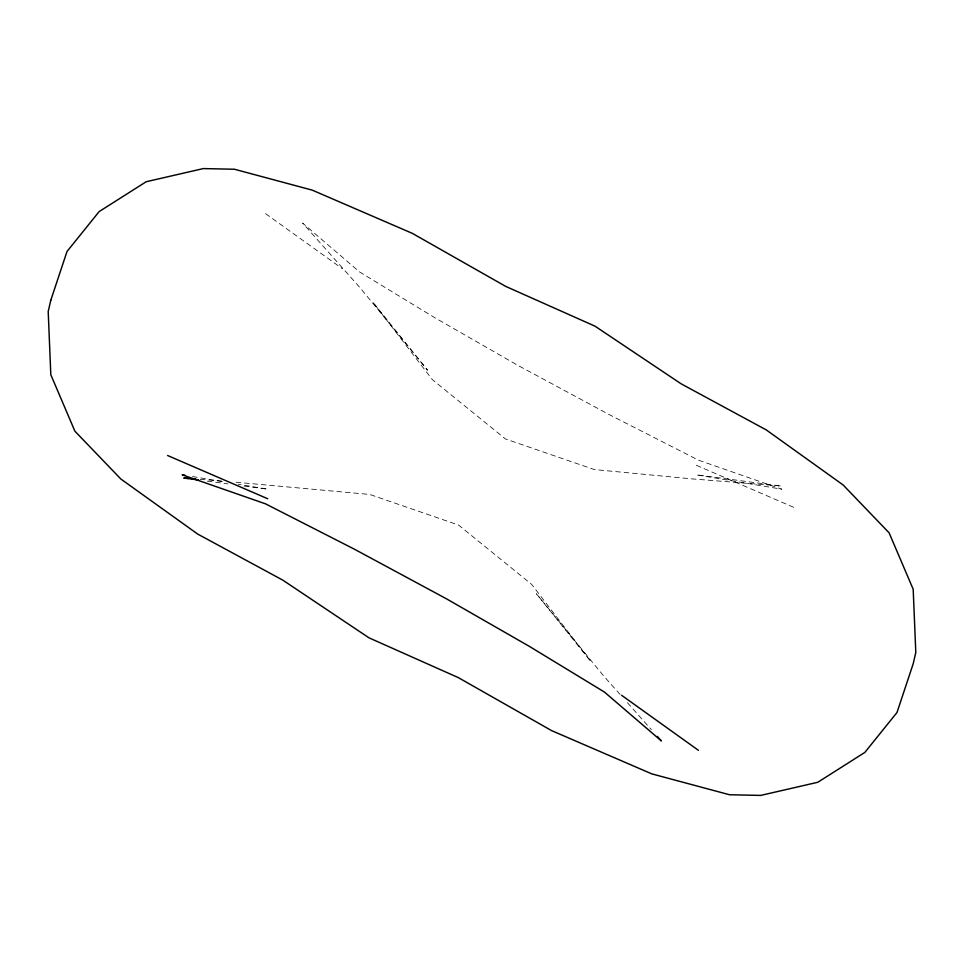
<?xml version="1.0" encoding="UTF-8"?>
<svg xmlns="http://www.w3.org/2000/svg" width="964" height="964" viewBox="0 0 964 964"><rect width="100%" height="100%" fill="white"/><g stroke="black" fill="none" stroke-linecap="round" stroke-linejoin="round"><path stroke-width="0.72" stroke-dasharray="4.82 3.62" d="M200.199 479.361L222.588 481.157M236.023 482.229L369.73 494.448L458.539 525.043L531.658 584.377L590.956 661.641L536.406 593.776L603.452 675.692L620.43 694.815M207.32 481.157L227.914 483.892M244.085 486.049L267.618 489.17L238.156 484.217M192.487 476.529L223.419 481.735M696.273 465.251L796.433 508.51M265.558 213.671L342.365 268.691M627.419 702.684L651.387 729.676M780.213 485.964L690.67 478.771L594.27 469.552L505.461 438.957L432.342 379.623L373.044 302.359L427.594 370.224L360.548 288.308L302.636 223.07L359.584 271.956L434.487 317.542L517.596 365.223L609.887 414.954L698.43 460.141L781.828 489.206L696.382 474.83L780.213 485.964"/><path stroke-width="1.45" d="M188.257 478.397L183.787 478.036L198.488 479.988M191.246 478.638L195.728 479M185.112 475.288L182.172 474.794L265.57 503.859L354.113 549.046L446.404 598.777L529.513 646.458L604.416 692.044L661.364 740.93L657.376 736.436M167.567 455.49L267.727 498.75M621.635 695.309L698.442 750.329M50.779 300.31L48.2 311.505L50.815 374.743L74.903 431.185L120.874 479.036L197.68 534.056L282.898 580.195L368.971 637.819L458.298 677.608L551.601 730.616L651.748 773.863L729.507 794.746L760.668 795.421L817.797 782.274L864.841 752.426L897.002 712.48L913.221 663.69L915.8 652.495L913.185 589.257L889.097 532.815L843.126 484.964L766.32 429.944L681.102 383.805L595.029 326.181L505.702 286.392L412.399 233.384L312.252 190.137L234.493 169.254L203.332 168.58L146.203 181.726L99.159 211.574L66.998 251.52L50.779 300.31"/></g></svg>
